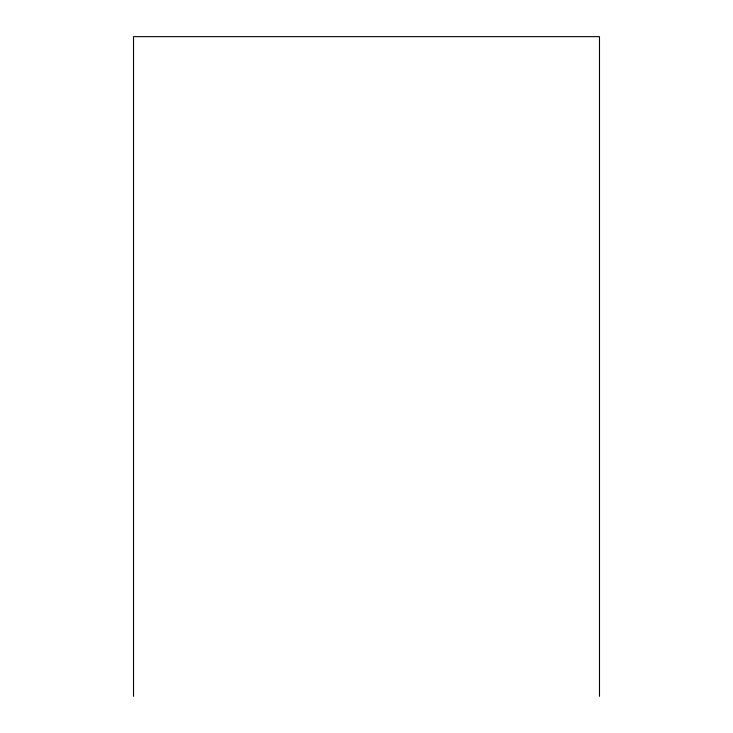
<?xml version="1.0" encoding="UTF-8"?>
<svg xmlns="http://www.w3.org/2000/svg" width="733" height="733" viewBox="0 0 733 733"><rect width="100%" height="100%" fill="white"/><g stroke="black" fill="none" stroke-linecap="round" stroke-linejoin="round"><path stroke-width="1.1" d="M599.484 696.35L599.484 36.65L133.516 36.65L133.516 696.35"/></g></svg>
